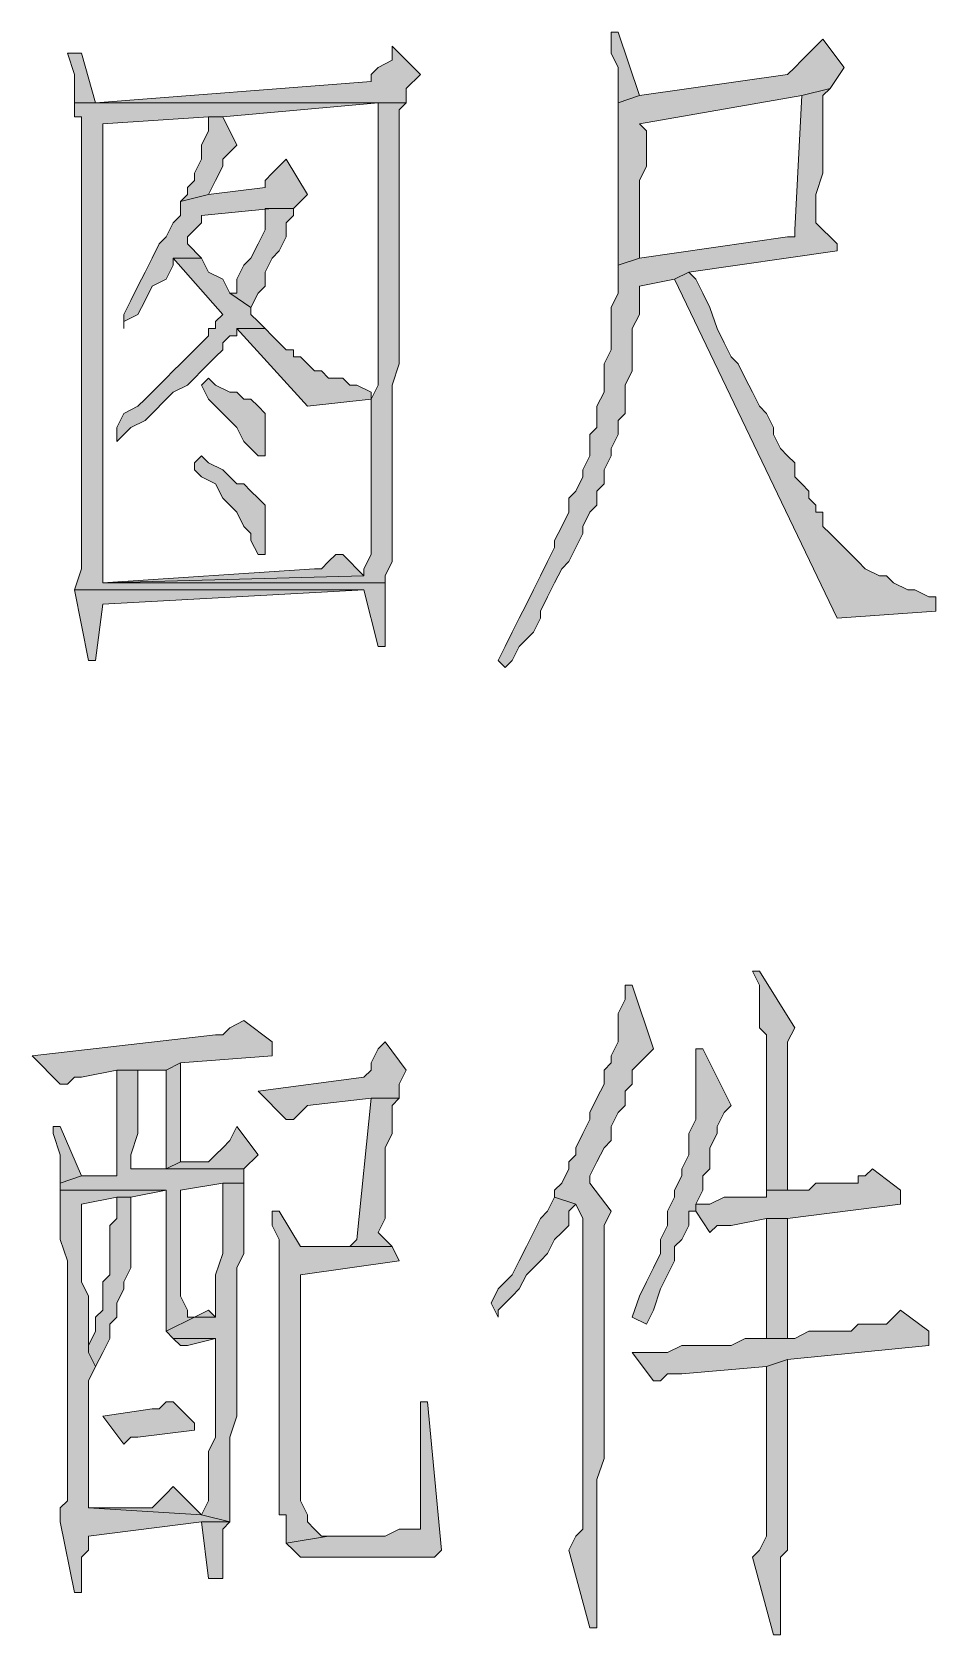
# Model space of a CAD drawing. Header units: millimetres. Extents: x 24 to 410, y 10 to 282.
# Drawn here: x 286.43 to 291.85, y 80.31 to 89.92 of the extents above; entities that cross this region are included whole.
import ezdxf

# ---------------------------------------------------------------- set-up
doc = ezdxf.new("R2010")
doc.units = ezdxf.units.MM

msp = doc.modelspace()

# ---------------------------------------------------------------- hatches: boundary and pattern name
h = msp.add_hatch(color=7)
h.dxf.hatch_style = 2
h.paths.add_polyline_path([(289.941, 89.916), (289.898667, 89.916), (289.898667, 89.873667), (289.898667, 89.789), (289.941, 89.704333), (289.941, 89.492667), (290.068, 89.535)])
h = msp.add_hatch(color=7)
h.dxf.hatch_style = 2
h.paths.add_polyline_path([(291.168667, 89.873667), (291.084, 89.789), (291.041667, 89.746667), (290.999333, 89.704333), (290.957, 89.662), (290.068, 89.535), (289.941, 89.492667), (289.941, 88.519), (290.068, 88.561333), (290.068, 89.027), (290.110333, 89.111667), (290.110333, 89.196333), (290.110333, 89.323333), (290.068, 89.365667), (291.041667, 89.535), (291.211, 89.577333), (291.295667, 89.704333)])
h = msp.add_hatch(color=7)
h.dxf.hatch_style = 2
h.paths.add_polyline_path([(286.723667, 89.789), (286.639, 89.789), (286.681333, 89.662), (286.681333, 89.492667), (288.501667, 89.492667), (288.501667, 87.799333), (288.459333, 87.714667), (288.459333, 87.291333), (288.459333, 87.249), (288.459333, 86.783333), (288.417, 86.698667), (288.417, 86.656333), (286.850667, 86.614), (288.544, 86.614), (288.544, 86.656333), (288.586333, 86.741), (288.586333, 87.799333), (288.628667, 87.926333), (288.628667, 89.450333), (288.671, 89.492667), (286.808333, 89.492667)])
h = msp.add_hatch(color=7)
h.dxf.hatch_style = 2
h.paths.add_polyline_path([(288.586333, 89.831333), (288.586333, 89.746667), (288.501667, 89.704333), (288.459333, 89.662), (288.459333, 89.619667), (286.808333, 89.492667), (288.671, 89.492667), (288.671, 89.577333), (288.755667, 89.662)])
h = msp.add_hatch(color=7)
h.dxf.hatch_style = 2
h.paths.add_polyline_path([(291.211, 89.577333), (291.041667, 89.535), (290.999333, 88.730667), (290.999333, 88.688333), (290.957, 88.688333), (290.068, 88.561333), (289.941, 88.519), (289.941, 88.349667), (289.898667, 88.265), (289.898667, 88.011), (289.856333, 87.926333), (289.856333, 87.757), (289.814, 87.672333), (289.814, 87.545333), (289.771667, 87.503), (289.771667, 87.376), (289.729333, 87.291333), (289.729333, 87.249), (289.687, 87.164333), (289.644667, 87.122), (289.644667, 87.037333), (289.602333, 86.952667), (289.56, 86.868), (289.56, 86.825667), (289.517667, 86.741), (289.475333, 86.656333), (289.433, 86.571667), (289.390667, 86.487), (289.348333, 86.402333), (289.306, 86.317667), (289.263667, 86.233), (289.221333, 86.148333), (289.263667, 86.106), (289.306, 86.148333), (289.348333, 86.233), (289.433, 86.317667), (289.475333, 86.402333), (289.475333, 86.444667), (289.517667, 86.529333), (289.56, 86.614), (289.602333, 86.698667), (289.644667, 86.741), (289.687, 86.825667), (289.729333, 86.910333), (289.729333, 86.952667), (289.771667, 87.037333), (289.814, 87.079667), (289.814, 87.164333), (289.856333, 87.206667), (289.856333, 87.291333), (289.898667, 87.376), (289.898667, 87.418333), (289.941, 87.503), (289.941, 87.587667), (289.983333, 87.63), (289.983333, 87.799333), (290.025667, 87.884), (290.025667, 88.138), (290.068, 88.222667), (290.068, 88.392), (290.279667, 88.434333), (290.364333, 88.476667), (291.253333, 88.603667), (291.253333, 88.646), (291.126333, 88.773), (291.126333, 88.942333), (291.168667, 89.069333), (291.168667, 89.535)])
h = msp.add_hatch(color=7)
h.dxf.hatch_style = 2
h.paths.add_polyline_path([(286.681333, 89.492667), (286.681333, 89.408), (286.723667, 89.408), (286.723667, 87.333667), (286.723667, 87.249), (286.723667, 86.698667), (286.681333, 86.571667), (288.417, 86.571667), (288.501667, 86.233), (288.544, 86.233), (288.544, 86.275333), (288.544, 86.614), (286.850667, 86.614), (286.850667, 89.365667), (287.485667, 89.408), (287.570333, 89.408), (288.501667, 89.492667)])
h = msp.add_hatch(color=7)
h.dxf.hatch_style = 2
h.paths.add_polyline_path([(287.570333, 89.408), (287.485667, 89.408), (287.485667, 89.365667), (287.485667, 89.323333), (287.443333, 89.238667), (287.443333, 89.154), (287.401, 89.069333), (287.401, 89.027), (287.358667, 88.984667), (287.358667, 88.942333), (287.316333, 88.9), (287.485667, 88.942333), (287.528, 89.027), (287.570333, 89.111667), (287.570333, 89.154), (287.612667, 89.196333), (287.655, 89.238667)])
h = msp.add_hatch(color=7)
h.dxf.hatch_style = 2
h.paths.add_polyline_path([(287.951333, 89.154), (287.866667, 89.069333), (287.824333, 89.027), (287.824333, 88.984667), (287.485667, 88.942333), (287.316333, 88.9), (287.316333, 88.815333), (287.274, 88.773), (287.231667, 88.688333), (287.189333, 88.646), (287.147, 88.561333), (287.104667, 88.476667), (287.062333, 88.392), (287.02, 88.307333), (286.977667, 88.222667), (286.977667, 88.138), (286.977667, 88.180333), (287.062333, 88.222667), (287.104667, 88.307333), (287.147, 88.392), (287.231667, 88.434333), (287.274, 88.519), (287.274, 88.561333), (287.443333, 88.561333), (287.358667, 88.646), (287.358667, 88.688333), (287.401, 88.730667), (287.443333, 88.773), (287.443333, 88.815333), (287.866667, 88.857667), (287.993667, 88.857667), (288.078333, 88.942333)])
h = msp.add_hatch(color=7)
h.dxf.hatch_style = 2
h.paths.add_polyline_path([(287.993667, 88.857667), (287.824333, 88.857667), (287.824333, 88.730667), (287.782, 88.646), (287.739667, 88.561333), (287.697333, 88.519), (287.655, 88.434333), (287.655, 88.349667), (287.612667, 88.349667), (287.739667, 88.265), (287.782, 88.349667), (287.824333, 88.392), (287.824333, 88.476667), (287.866667, 88.561333), (287.909, 88.603667), (287.951333, 88.688333), (287.951333, 88.773), (287.993667, 88.815333)])
h = msp.add_hatch(color=7)
h.dxf.hatch_style = 2
h.paths.add_polyline_path([(287.443333, 88.561333), (287.274, 88.561333), (287.570333, 88.222667), (287.528, 88.180333), (287.528, 88.138), (287.485667, 88.138), (287.485667, 88.095667), (287.443333, 88.053333), (287.401, 88.011), (287.358667, 87.968667), (287.316333, 87.926333), (287.274, 87.884), (287.231667, 87.841667), (287.189333, 87.799333), (287.104667, 87.714667), (287.062333, 87.672333), (286.977667, 87.63), (286.935333, 87.545333), (286.935333, 87.460667), (286.977667, 87.503), (287.02, 87.545333), (287.104667, 87.587667), (287.147, 87.63), (287.231667, 87.714667), (287.274, 87.757), (287.358667, 87.799333), (287.401, 87.841667), (287.443333, 87.884), (287.485667, 87.926333), (287.528, 87.968667), (287.570333, 88.011), (287.570333, 88.053333), (287.612667, 88.095667), (287.655, 88.095667), (287.655, 88.138), (287.824333, 88.138), (287.782, 88.180333), (287.739667, 88.222667), (287.739667, 88.265), (287.612667, 88.349667), (287.570333, 88.434333), (287.485667, 88.476667)])
h = msp.add_hatch(color=7)
h.dxf.hatch_style = 2
h.paths.add_polyline_path([(290.364333, 88.476667), (290.279667, 88.434333), (291.253333, 86.402333), (291.846, 86.444667), (291.846, 86.529333), (291.803667, 86.529333), (291.719, 86.571667), (291.676667, 86.571667), (291.592, 86.614), (291.549667, 86.656333), (291.507333, 86.656333), (291.422667, 86.698667), (291.380333, 86.741), (291.338, 86.783333), (291.295667, 86.825667), (291.253333, 86.868), (291.211, 86.910333), (291.168667, 86.952667), (291.168667, 87.037333), (291.126333, 87.037333), (291.126333, 87.079667), (291.084, 87.122), (291.084, 87.164333), (291.041667, 87.206667), (290.999333, 87.249), (290.999333, 87.333667), (290.957, 87.376), (290.914667, 87.418333), (290.872333, 87.503), (290.872333, 87.545333), (290.83, 87.63), (290.787667, 87.672333), (290.745333, 87.757), (290.703, 87.841667), (290.660667, 87.926333), (290.618333, 87.968667), (290.576, 88.053333), (290.533667, 88.138), (290.491333, 88.265), (290.449, 88.349667), (290.406667, 88.434333)])
h = msp.add_hatch(color=7)
h.dxf.hatch_style = 2
h.paths.add_polyline_path([(287.824333, 88.138), (287.655, 88.138), (288.078333, 87.672333), (288.459333, 87.714667), (288.459333, 87.757), (288.374667, 87.799333), (288.332333, 87.799333), (288.29, 87.841667), (288.205333, 87.841667), (288.163, 87.884), (288.120667, 87.884), (288.078333, 87.926333), (288.036, 87.968667), (287.993667, 87.968667), (287.993667, 88.011), (287.951333, 88.011), (287.909, 88.053333), (287.866667, 88.095667)])
h = msp.add_hatch(color=7)
h.dxf.hatch_style = 2
h.paths.add_polyline_path([(287.485667, 87.841667), (287.443333, 87.799333), (287.485667, 87.714667), (287.528, 87.672333), (287.570333, 87.63), (287.612667, 87.587667), (287.655, 87.545333), (287.697333, 87.460667), (287.739667, 87.418333), (287.782, 87.376), (287.824333, 87.376), (287.824333, 87.418333), (287.824333, 87.63), (287.782, 87.672333), (287.739667, 87.714667), (287.697333, 87.714667), (287.655, 87.757), (287.612667, 87.757), (287.528, 87.799333)])
h = msp.add_hatch(color=7)
h.dxf.hatch_style = 2
h.paths.add_polyline_path([(287.443333, 87.376), (287.401, 87.333667), (287.401, 87.291333), (287.443333, 87.249), (287.528, 87.206667), (287.570333, 87.122), (287.612667, 87.079667), (287.655, 87.037333), (287.697333, 86.952667), (287.739667, 86.910333), (287.739667, 86.868), (287.782, 86.783333), (287.824333, 86.783333), (287.824333, 86.868), (287.824333, 87.079667), (287.782, 87.122), (287.739667, 87.164333), (287.697333, 87.206667), (287.655, 87.206667), (287.612667, 87.249), (287.570333, 87.291333), (287.485667, 87.333667)])
h = msp.add_hatch(color=7)
h.dxf.hatch_style = 2
h.paths.add_polyline_path([(288.29, 86.783333), (288.247667, 86.783333), (288.205333, 86.741), (288.163, 86.698667), (288.120667, 86.698667), (286.850667, 86.614), (288.417, 86.656333)])
h = msp.add_hatch(color=7)
h.dxf.hatch_style = 2
h.paths.add_polyline_path([(286.681333, 86.571667), (286.766, 86.148333), (286.808333, 86.148333), (286.850667, 86.487), (288.417, 86.571667)])
h = msp.add_hatch(color=7)
h.dxf.hatch_style = 2
h.paths.add_polyline_path([(290.787667, 84.285667), (290.745333, 84.285667), (290.787667, 84.201), (290.787667, 83.947), (290.83, 83.904667), (290.83, 82.973333), (290.957, 82.973333), (290.957, 83.227333), (290.957, 83.354333), (290.957, 83.862333), (290.999333, 83.947)])
h = msp.add_hatch(color=7)
h.dxf.hatch_style = 2
h.paths.add_polyline_path([(290.025667, 84.201), (289.983333, 84.201), (289.983333, 84.116333), (289.941, 84.031667), (289.941, 83.862333), (289.898667, 83.777667), (289.898667, 83.735333), (289.856333, 83.693), (289.856333, 83.608333), (289.814, 83.523667), (289.771667, 83.439), (289.771667, 83.396667), (289.729333, 83.312), (289.687, 83.227333), (289.687, 83.185), (289.644667, 83.142667), (289.644667, 83.100333), (289.602333, 83.015667), (289.56, 82.973333), (289.56, 82.931), (289.687, 82.888667), (289.729333, 82.804), (289.729333, 82.761667), (289.729333, 80.941333), (289.687, 80.899), (289.644667, 80.814333), (289.771667, 80.348667), (289.814, 80.348667), (289.814, 80.391), (289.814, 81.237667), (289.856333, 81.364667), (289.856333, 82.761667), (289.898667, 82.846333), (289.771667, 83.015667), (289.771667, 83.058), (289.814, 83.142667), (289.856333, 83.227333), (289.898667, 83.269667), (289.898667, 83.354333), (289.941, 83.439), (289.983333, 83.481333), (289.983333, 83.566), (290.025667, 83.608333), (290.025667, 83.693), (290.068, 83.735333), (290.110333, 83.777667), (290.152667, 83.82)])
h = msp.add_hatch(color=7)
h.dxf.hatch_style = 2
h.paths.add_polyline_path([(287.697333, 83.989333), (287.612667, 83.947), (287.570333, 83.904667), (287.528, 83.904667), (286.427333, 83.777667), (286.596667, 83.608333), (286.639, 83.608333), (286.681333, 83.650667), (286.723667, 83.650667), (286.935333, 83.693), (287.231667, 83.693), (287.316333, 83.735333), (287.866667, 83.777667), (287.866667, 83.862333)])
h = msp.add_hatch(color=7)
h.dxf.hatch_style = 2
h.paths.add_polyline_path([(288.544, 83.862333), (288.501667, 83.82), (288.459333, 83.735333), (288.459333, 83.693), (288.417, 83.650667), (287.782, 83.566), (287.951333, 83.396667), (287.993667, 83.396667), (288.036, 83.439), (288.078333, 83.481333), (288.459333, 83.523667), (288.628667, 83.523667), (288.628667, 83.608333), (288.671, 83.693)])
h = msp.add_hatch(color=7)
h.dxf.hatch_style = 2
h.paths.add_polyline_path([(290.449, 83.82), (290.406667, 83.82), (290.406667, 83.735333), (290.406667, 83.396667), (290.364333, 83.312), (290.364333, 83.185), (290.322, 83.100333), (290.322, 83.058), (290.279667, 82.973333), (290.279667, 82.931), (290.237333, 82.846333), (290.237333, 82.761667), (290.195, 82.677), (290.195, 82.592333), (290.152667, 82.507667), (290.110333, 82.423), (290.068, 82.338333), (290.025667, 82.211333), (290.110333, 82.169), (290.152667, 82.253667), (290.195, 82.380667), (290.237333, 82.465333), (290.279667, 82.55), (290.279667, 82.634667), (290.322, 82.677), (290.364333, 82.761667), (290.364333, 82.846333), (290.406667, 82.846333), (290.406667, 82.888667), (290.449, 82.973333), (290.449, 83.058), (290.491333, 83.100333), (290.491333, 83.227333), (290.533667, 83.312), (290.533667, 83.354333), (290.576, 83.439), (290.618333, 83.481333)])
h = msp.add_hatch(color=7)
h.dxf.hatch_style = 2
h.paths.add_polyline_path([(287.316333, 83.735333), (287.231667, 83.693), (287.231667, 83.100333), (287.316333, 83.142667)])
h = msp.add_hatch(color=7)
h.dxf.hatch_style = 2
h.paths.add_polyline_path([(287.062333, 83.693), (286.935333, 83.693), (286.935333, 83.566), (286.935333, 83.058), (286.723667, 83.058), (286.596667, 83.015667), (286.596667, 82.973333), (287.231667, 82.973333), (287.231667, 82.126667), (287.401, 82.211333), (287.358667, 82.211333), (287.358667, 82.253667), (287.316333, 82.338333), (287.316333, 82.973333), (287.570333, 83.015667), (287.697333, 83.015667), (287.697333, 83.100333), (287.02, 83.100333), (287.02, 83.185), (287.062333, 83.312)])
h = msp.add_hatch(color=7)
h.dxf.hatch_style = 2
h.paths.add_polyline_path([(288.628667, 83.523667), (288.459333, 83.523667), (288.374667, 82.677), (288.332333, 82.634667), (288.036, 82.634667), (288.586333, 82.634667), (288.501667, 82.719333), (288.544, 82.804), (288.544, 83.227333), (288.586333, 83.312), (288.586333, 83.481333)])
h = msp.add_hatch(color=7)
h.dxf.hatch_style = 2
h.paths.add_polyline_path([(286.596667, 83.354333), (286.554333, 83.354333), (286.554333, 83.312), (286.596667, 83.185), (286.596667, 83.015667), (286.723667, 83.058)])
h = msp.add_hatch(color=7)
h.dxf.hatch_style = 2
h.paths.add_polyline_path([(287.655, 83.354333), (287.612667, 83.269667), (287.570333, 83.227333), (287.528, 83.185), (287.485667, 83.142667), (287.316333, 83.142667), (287.231667, 83.100333), (287.02, 83.100333), (287.697333, 83.100333), (287.782, 83.185)])
h = msp.add_hatch(color=7)
h.dxf.hatch_style = 2
h.paths.add_polyline_path([(291.465, 83.100333), (291.422667, 83.058), (291.380333, 83.058), (291.380333, 83.015667), (291.126333, 83.015667), (291.084, 82.973333), (290.83, 82.973333), (290.83, 82.931), (290.576, 82.931), (290.491333, 82.888667), (290.406667, 82.888667), (290.406667, 82.846333), (290.491333, 82.719333), (290.533667, 82.761667), (290.576, 82.761667), (290.618333, 82.761667), (290.83, 82.804), (290.957, 82.804), (291.634333, 82.888667), (291.634333, 82.973333)])
h = msp.add_hatch(color=7)
h.dxf.hatch_style = 2
h.paths.add_polyline_path([(286.596667, 82.973333), (286.596667, 82.677), (286.639, 82.55), (286.639, 81.110667), (286.596667, 81.068333), (286.596667, 80.983667), (286.681333, 80.560333), (286.723667, 80.560333), (286.723667, 80.772), (286.766, 80.814333), (286.766, 80.899), (287.443333, 80.983667), (287.612667, 80.983667), (287.443333, 81.026), (286.766, 81.068333), (286.766, 81.830333), (286.808333, 81.915), (286.766, 81.999667), (286.766, 82.338333), (286.723667, 82.423), (286.723667, 82.888667), (286.935333, 82.931), (287.02, 82.931), (287.231667, 82.973333)])
h = msp.add_hatch(color=7)
h.dxf.hatch_style = 2
h.paths.add_polyline_path([(287.697333, 83.015667), (287.570333, 83.015667), (287.570333, 82.888667), (287.570333, 82.592333), (287.528, 82.465333), (287.528, 82.211333), (287.401, 82.211333), (287.231667, 82.126667), (287.274, 82.084333), (287.528, 82.084333), (287.528, 81.957333), (287.528, 81.491667), (287.485667, 81.407), (287.485667, 81.237667), (287.485667, 81.195333), (287.485667, 81.110667), (287.443333, 81.026), (287.612667, 80.983667), (287.612667, 81.491667), (287.655, 81.618667), (287.655, 82.507667), (287.697333, 82.592333)])
h = msp.add_hatch(color=7)
h.dxf.hatch_style = 2
h.paths.add_polyline_path([(287.02, 82.931), (286.935333, 82.931), (286.935333, 82.888667), (286.935333, 82.804), (286.893, 82.761667), (286.893, 82.465333), (286.850667, 82.423), (286.850667, 82.253667), (286.808333, 82.211333), (286.808333, 82.126667), (286.766, 82.042), (286.766, 81.999667), (286.808333, 81.915), (286.850667, 81.999667), (286.893, 82.084333), (286.893, 82.169), (286.935333, 82.211333), (286.935333, 82.296), (286.977667, 82.380667), (286.977667, 82.423), (287.02, 82.507667)])
h = msp.add_hatch(color=7)
h.dxf.hatch_style = 2
h.paths.add_polyline_path([(287.909, 82.846333), (287.866667, 82.846333), (287.866667, 82.761667), (287.909, 82.677), (287.909, 81.026), (287.951333, 81.026), (287.951333, 80.856667), (288.205333, 80.899), (288.163, 80.899), (288.120667, 80.941333), (288.078333, 80.983667), (288.078333, 81.026), (288.036, 81.110667), (288.036, 82.465333), (288.628667, 82.55), (288.586333, 82.634667), (288.036, 82.634667)])
h = msp.add_hatch(color=7)
h.dxf.hatch_style = 2
h.paths.add_polyline_path([(289.56, 82.931), (289.517667, 82.846333), (289.475333, 82.804), (289.433, 82.719333), (289.390667, 82.634667), (289.348333, 82.55), (289.306, 82.465333), (289.221333, 82.380667), (289.179, 82.296), (289.221333, 82.211333), (289.221333, 82.253667), (289.306, 82.338333), (289.348333, 82.380667), (289.390667, 82.465333), (289.475333, 82.55), (289.517667, 82.592333), (289.56, 82.677), (289.602333, 82.719333), (289.644667, 82.761667), (289.644667, 82.846333), (289.687, 82.888667)])
h = msp.add_hatch(color=7)
h.dxf.hatch_style = 2
h.paths.add_polyline_path([(290.957, 82.804), (290.83, 82.804), (290.83, 82.719333), (290.83, 82.084333), (290.957, 82.084333)])
h = msp.add_hatch(color=7)
h.dxf.hatch_style = 2
h.paths.add_polyline_path([(287.485667, 82.253667), (287.401, 82.211333), (287.528, 82.211333)])
h = msp.add_hatch(color=7)
h.dxf.hatch_style = 2
h.paths.add_polyline_path([(291.634333, 82.253667), (291.592, 82.211333), (291.549667, 82.169), (291.380333, 82.169), (291.338, 82.126667), (291.084, 82.126667), (290.999333, 82.084333), (290.703, 82.084333), (290.618333, 82.042), (290.533667, 82.042), (290.449, 82.042), (290.322, 82.042), (290.237333, 81.999667), (290.025667, 81.999667), (290.152667, 81.830333), (290.195, 81.830333), (290.237333, 81.872667), (290.322, 81.872667), (290.83, 81.915), (290.957, 81.957333), (291.803667, 82.042), (291.803667, 82.126667)])
h = msp.add_hatch(color=7)
h.dxf.hatch_style = 2
h.paths.add_polyline_path([(287.274, 82.084333), (287.316333, 82.042), (287.358667, 82.042), (287.528, 82.084333)])
h = msp.add_hatch(color=7)
h.dxf.hatch_style = 2
h.paths.add_polyline_path([(290.957, 81.957333), (290.83, 81.915), (290.83, 80.899), (290.787667, 80.814333), (290.745333, 80.772), (290.872333, 80.306333), (290.914667, 80.306333), (290.914667, 80.348667), (290.914667, 80.518), (290.914667, 80.560333), (290.914667, 80.772), (290.957, 80.814333)])
h = msp.add_hatch(color=7)
h.dxf.hatch_style = 2
h.paths.add_polyline_path([(286.766, 81.830333), (286.766, 81.788)])
h = msp.add_hatch(color=7)
h.dxf.hatch_style = 2
h.paths.add_polyline_path([(287.274, 81.703333), (287.231667, 81.703333), (287.189333, 81.661), (287.147, 81.661), (286.850667, 81.618667), (286.977667, 81.449333), (287.02, 81.491667), (287.062333, 81.491667), (287.401, 81.534), (287.401, 81.576333)])
h = msp.add_hatch(color=7)
h.dxf.hatch_style = 2
h.paths.add_polyline_path([(288.798, 81.703333), (288.755667, 81.703333), (288.755667, 80.941333), (288.628667, 80.941333), (288.544, 80.899), (288.205333, 80.899), (287.951333, 80.856667), (287.993667, 80.814333), (288.036, 80.772), (288.840333, 80.772), (288.882667, 80.814333)])
h = msp.add_hatch(color=7)
h.dxf.hatch_style = 2
h.paths.add_polyline_path([(287.274, 81.195333), (287.231667, 81.153), (287.189333, 81.110667), (287.147, 81.068333), (286.766, 81.068333), (287.443333, 81.026)])
h = msp.add_hatch(color=7)
h.dxf.hatch_style = 2
h.paths.add_polyline_path([(287.612667, 80.983667), (287.443333, 80.983667), (287.485667, 80.645), (287.570333, 80.645), (287.570333, 80.687333), (287.570333, 80.941333)])

# ---------------------------------------------------------------- linework, layer by layer
at = {"color": 7, "lineweight": 0}
for points in [[(289.941, 89.916), (289.898667, 89.916), (289.898667, 89.873667), (289.898667, 89.789), (289.941, 89.704333), (289.941, 89.492667), (290.068, 89.535)], [(291.168667, 89.873667), (291.084, 89.789), (291.041667, 89.746667), (290.999333, 89.704333), (290.957, 89.662), (290.068, 89.535), (289.941, 89.492667), (289.941, 88.519), (290.068, 88.561333), (290.068, 89.027), (290.110333, 89.111667), (290.110333, 89.196333), (290.110333, 89.323333), (290.068, 89.365667), (291.041667, 89.535), (291.211, 89.577333), (291.295667, 89.704333)], [(286.723667, 89.789), (286.639, 89.789), (286.681333, 89.662), (286.681333, 89.492667), (288.501667, 89.492667), (288.501667, 87.799333), (288.459333, 87.714667), (288.459333, 87.291333), (288.459333, 87.249), (288.459333, 86.783333), (288.417, 86.698667), (288.417, 86.656333), (286.850667, 86.614), (288.544, 86.614), (288.544, 86.656333), (288.586333, 86.741), (288.586333, 87.799333), (288.628667, 87.926333), (288.628667, 89.450333), (288.671, 89.492667), (286.808333, 89.492667)], [(288.586333, 89.831333), (288.586333, 89.746667), (288.501667, 89.704333), (288.459333, 89.662), (288.459333, 89.619667), (286.808333, 89.492667), (288.671, 89.492667), (288.671, 89.577333), (288.755667, 89.662)], [(291.211, 89.577333), (291.041667, 89.535), (290.999333, 88.730667), (290.999333, 88.688333), (290.957, 88.688333), (290.068, 88.561333), (289.941, 88.519), (289.941, 88.349667), (289.898667, 88.265), (289.898667, 88.011), (289.856333, 87.926333), (289.856333, 87.757), (289.814, 87.672333), (289.814, 87.545333), (289.771667, 87.503), (289.771667, 87.376), (289.729333, 87.291333), (289.729333, 87.249), (289.687, 87.164333), (289.644667, 87.122), (289.644667, 87.037333), (289.602333, 86.952667), (289.56, 86.868), (289.56, 86.825667), (289.517667, 86.741), (289.475333, 86.656333), (289.433, 86.571667), (289.390667, 86.487), (289.348333, 86.402333), (289.306, 86.317667), (289.263667, 86.233), (289.221333, 86.148333), (289.263667, 86.106), (289.306, 86.148333), (289.348333, 86.233), (289.433, 86.317667), (289.475333, 86.402333), (289.475333, 86.444667), (289.517667, 86.529333), (289.56, 86.614), (289.602333, 86.698667), (289.644667, 86.741), (289.687, 86.825667), (289.729333, 86.910333), (289.729333, 86.952667), (289.771667, 87.037333), (289.814, 87.079667), (289.814, 87.164333), (289.856333, 87.206667), (289.856333, 87.291333), (289.898667, 87.376), (289.898667, 87.418333), (289.941, 87.503), (289.941, 87.587667), (289.983333, 87.63), (289.983333, 87.799333), (290.025667, 87.884), (290.025667, 88.138), (290.068, 88.222667), (290.068, 88.392), (290.279667, 88.434333), (290.364333, 88.476667), (291.253333, 88.603667), (291.253333, 88.646), (291.126333, 88.773), (291.126333, 88.942333), (291.168667, 89.069333), (291.168667, 89.535)], [(286.681333, 89.492667), (286.681333, 89.408), (286.723667, 89.408), (286.723667, 87.333667), (286.723667, 87.249), (286.723667, 86.698667), (286.681333, 86.571667), (288.417, 86.571667), (288.501667, 86.233), (288.544, 86.233), (288.544, 86.275333), (288.544, 86.614), (286.850667, 86.614), (286.850667, 89.365667), (287.485667, 89.408), (287.570333, 89.408), (288.501667, 89.492667)], [(287.570333, 89.408), (287.485667, 89.408), (287.485667, 89.365667), (287.485667, 89.323333), (287.443333, 89.238667), (287.443333, 89.154), (287.401, 89.069333), (287.401, 89.027), (287.358667, 88.984667), (287.358667, 88.942333), (287.316333, 88.9), (287.485667, 88.942333), (287.528, 89.027), (287.570333, 89.111667), (287.570333, 89.154), (287.612667, 89.196333), (287.655, 89.238667)], [(287.951333, 89.154), (287.866667, 89.069333), (287.824333, 89.027), (287.824333, 88.984667), (287.485667, 88.942333), (287.316333, 88.9), (287.316333, 88.815333), (287.274, 88.773), (287.231667, 88.688333), (287.189333, 88.646), (287.147, 88.561333), (287.104667, 88.476667), (287.062333, 88.392), (287.02, 88.307333), (286.977667, 88.222667), (286.977667, 88.138), (286.977667, 88.180333), (287.062333, 88.222667), (287.104667, 88.307333), (287.147, 88.392), (287.231667, 88.434333), (287.274, 88.519), (287.274, 88.561333), (287.443333, 88.561333), (287.358667, 88.646), (287.358667, 88.688333), (287.401, 88.730667), (287.443333, 88.773), (287.443333, 88.815333), (287.866667, 88.857667), (287.993667, 88.857667), (288.078333, 88.942333)], [(287.993667, 88.857667), (287.824333, 88.857667), (287.824333, 88.730667), (287.782, 88.646), (287.739667, 88.561333), (287.697333, 88.519), (287.655, 88.434333), (287.655, 88.349667), (287.612667, 88.349667), (287.739667, 88.265), (287.782, 88.349667), (287.824333, 88.392), (287.824333, 88.476667), (287.866667, 88.561333), (287.909, 88.603667), (287.951333, 88.688333), (287.951333, 88.773), (287.993667, 88.815333)], [(287.443333, 88.561333), (287.274, 88.561333), (287.570333, 88.222667), (287.528, 88.180333), (287.528, 88.138), (287.485667, 88.138), (287.485667, 88.095667), (287.443333, 88.053333), (287.401, 88.011), (287.358667, 87.968667), (287.316333, 87.926333), (287.274, 87.884), (287.231667, 87.841667), (287.189333, 87.799333), (287.104667, 87.714667), (287.062333, 87.672333), (286.977667, 87.63), (286.935333, 87.545333), (286.935333, 87.460667), (286.977667, 87.503), (287.02, 87.545333), (287.104667, 87.587667), (287.147, 87.63), (287.231667, 87.714667), (287.274, 87.757), (287.358667, 87.799333), (287.401, 87.841667), (287.443333, 87.884), (287.485667, 87.926333), (287.528, 87.968667), (287.570333, 88.011), (287.570333, 88.053333), (287.612667, 88.095667), (287.655, 88.095667), (287.655, 88.138), (287.824333, 88.138), (287.782, 88.180333), (287.739667, 88.222667), (287.739667, 88.265), (287.612667, 88.349667), (287.570333, 88.434333), (287.485667, 88.476667)], [(290.364333, 88.476667), (290.279667, 88.434333), (291.253333, 86.402333), (291.846, 86.444667), (291.846, 86.529333), (291.803667, 86.529333), (291.719, 86.571667), (291.676667, 86.571667), (291.592, 86.614), (291.549667, 86.656333), (291.507333, 86.656333), (291.422667, 86.698667), (291.380333, 86.741), (291.338, 86.783333), (291.295667, 86.825667), (291.253333, 86.868), (291.211, 86.910333), (291.168667, 86.952667), (291.168667, 87.037333), (291.126333, 87.037333), (291.126333, 87.079667), (291.084, 87.122), (291.084, 87.164333), (291.041667, 87.206667), (290.999333, 87.249), (290.999333, 87.333667), (290.957, 87.376), (290.914667, 87.418333), (290.872333, 87.503), (290.872333, 87.545333), (290.83, 87.63), (290.787667, 87.672333), (290.745333, 87.757), (290.703, 87.841667), (290.660667, 87.926333), (290.618333, 87.968667), (290.576, 88.053333), (290.533667, 88.138), (290.491333, 88.265), (290.449, 88.349667), (290.406667, 88.434333)], [(287.824333, 88.138), (287.655, 88.138), (288.078333, 87.672333), (288.459333, 87.714667), (288.459333, 87.757), (288.374667, 87.799333), (288.332333, 87.799333), (288.29, 87.841667), (288.205333, 87.841667), (288.163, 87.884), (288.120667, 87.884), (288.078333, 87.926333), (288.036, 87.968667), (287.993667, 87.968667), (287.993667, 88.011), (287.951333, 88.011), (287.909, 88.053333), (287.866667, 88.095667)], [(287.485667, 87.841667), (287.443333, 87.799333), (287.485667, 87.714667), (287.528, 87.672333), (287.570333, 87.63), (287.612667, 87.587667), (287.655, 87.545333), (287.697333, 87.460667), (287.739667, 87.418333), (287.782, 87.376), (287.824333, 87.376), (287.824333, 87.418333), (287.824333, 87.63), (287.782, 87.672333), (287.739667, 87.714667), (287.697333, 87.714667), (287.655, 87.757), (287.612667, 87.757), (287.528, 87.799333)], [(287.443333, 87.376), (287.401, 87.333667), (287.401, 87.291333), (287.443333, 87.249), (287.528, 87.206667), (287.570333, 87.122), (287.612667, 87.079667), (287.655, 87.037333), (287.697333, 86.952667), (287.739667, 86.910333), (287.739667, 86.868), (287.782, 86.783333), (287.824333, 86.783333), (287.824333, 86.868), (287.824333, 87.079667), (287.782, 87.122), (287.739667, 87.164333), (287.697333, 87.206667), (287.655, 87.206667), (287.612667, 87.249), (287.570333, 87.291333), (287.485667, 87.333667)], [(288.29, 86.783333), (288.247667, 86.783333), (288.205333, 86.741), (288.163, 86.698667), (288.120667, 86.698667), (286.850667, 86.614), (288.417, 86.656333)], [(286.681333, 86.571667), (286.766, 86.148333), (286.808333, 86.148333), (286.850667, 86.487), (288.417, 86.571667)], [(290.787667, 84.285667), (290.745333, 84.285667), (290.787667, 84.201), (290.787667, 83.947), (290.83, 83.904667), (290.83, 82.973333), (290.957, 82.973333), (290.957, 83.227333), (290.957, 83.354333), (290.957, 83.862333), (290.999333, 83.947)], [(290.025667, 84.201), (289.983333, 84.201), (289.983333, 84.116333), (289.941, 84.031667), (289.941, 83.862333), (289.898667, 83.777667), (289.898667, 83.735333), (289.856333, 83.693), (289.856333, 83.608333), (289.814, 83.523667), (289.771667, 83.439), (289.771667, 83.396667), (289.729333, 83.312), (289.687, 83.227333), (289.687, 83.185), (289.644667, 83.142667), (289.644667, 83.100333), (289.602333, 83.015667), (289.56, 82.973333), (289.56, 82.931), (289.687, 82.888667), (289.729333, 82.804), (289.729333, 82.761667), (289.729333, 80.941333), (289.687, 80.899), (289.644667, 80.814333), (289.771667, 80.348667), (289.814, 80.348667), (289.814, 80.391), (289.814, 81.237667), (289.856333, 81.364667), (289.856333, 82.761667), (289.898667, 82.846333), (289.771667, 83.015667), (289.771667, 83.058), (289.814, 83.142667), (289.856333, 83.227333), (289.898667, 83.269667), (289.898667, 83.354333), (289.941, 83.439), (289.983333, 83.481333), (289.983333, 83.566), (290.025667, 83.608333), (290.025667, 83.693), (290.068, 83.735333), (290.110333, 83.777667), (290.152667, 83.82)], [(287.697333, 83.989333), (287.612667, 83.947), (287.570333, 83.904667), (287.528, 83.904667), (286.427333, 83.777667), (286.596667, 83.608333), (286.639, 83.608333), (286.681333, 83.650667), (286.723667, 83.650667), (286.935333, 83.693), (287.231667, 83.693), (287.316333, 83.735333), (287.866667, 83.777667), (287.866667, 83.862333)], [(288.544, 83.862333), (288.501667, 83.82), (288.459333, 83.735333), (288.459333, 83.693), (288.417, 83.650667), (287.782, 83.566), (287.951333, 83.396667), (287.993667, 83.396667), (288.036, 83.439), (288.078333, 83.481333), (288.459333, 83.523667), (288.628667, 83.523667), (288.628667, 83.608333), (288.671, 83.693)], [(290.449, 83.82), (290.406667, 83.82), (290.406667, 83.735333), (290.406667, 83.396667), (290.364333, 83.312), (290.364333, 83.185), (290.322, 83.100333), (290.322, 83.058), (290.279667, 82.973333), (290.279667, 82.931), (290.237333, 82.846333), (290.237333, 82.761667), (290.195, 82.677), (290.195, 82.592333), (290.152667, 82.507667), (290.110333, 82.423), (290.068, 82.338333), (290.025667, 82.211333), (290.110333, 82.169), (290.152667, 82.253667), (290.195, 82.380667), (290.237333, 82.465333), (290.279667, 82.55), (290.279667, 82.634667), (290.322, 82.677), (290.364333, 82.761667), (290.364333, 82.846333), (290.406667, 82.846333), (290.406667, 82.888667), (290.449, 82.973333), (290.449, 83.058), (290.491333, 83.100333), (290.491333, 83.227333), (290.533667, 83.312), (290.533667, 83.354333), (290.576, 83.439), (290.618333, 83.481333)], [(287.316333, 83.735333), (287.231667, 83.693), (287.231667, 83.100333), (287.316333, 83.142667)], [(287.062333, 83.693), (286.935333, 83.693), (286.935333, 83.566), (286.935333, 83.058), (286.723667, 83.058), (286.596667, 83.015667), (286.596667, 82.973333), (287.231667, 82.973333), (287.231667, 82.126667), (287.401, 82.211333), (287.358667, 82.211333), (287.358667, 82.253667), (287.316333, 82.338333), (287.316333, 82.973333), (287.570333, 83.015667), (287.697333, 83.015667), (287.697333, 83.100333), (287.02, 83.100333), (287.02, 83.185), (287.062333, 83.312)], [(288.628667, 83.523667), (288.459333, 83.523667), (288.374667, 82.677), (288.332333, 82.634667), (288.036, 82.634667), (288.586333, 82.634667), (288.501667, 82.719333), (288.544, 82.804), (288.544, 83.227333), (288.586333, 83.312), (288.586333, 83.481333)], [(286.596667, 83.354333), (286.554333, 83.354333), (286.554333, 83.312), (286.596667, 83.185), (286.596667, 83.015667), (286.723667, 83.058)], [(287.655, 83.354333), (287.612667, 83.269667), (287.570333, 83.227333), (287.528, 83.185), (287.485667, 83.142667), (287.316333, 83.142667), (287.231667, 83.100333), (287.02, 83.100333), (287.697333, 83.100333), (287.782, 83.185)], [(291.465, 83.100333), (291.422667, 83.058), (291.380333, 83.058), (291.380333, 83.015667), (291.126333, 83.015667), (291.084, 82.973333), (290.83, 82.973333), (290.83, 82.931), (290.576, 82.931), (290.491333, 82.888667), (290.406667, 82.888667), (290.406667, 82.846333), (290.491333, 82.719333), (290.533667, 82.761667), (290.576, 82.761667), (290.618333, 82.761667), (290.83, 82.804), (290.957, 82.804), (291.634333, 82.888667), (291.634333, 82.973333)], [(286.596667, 82.973333), (286.596667, 82.677), (286.639, 82.55), (286.639, 81.110667), (286.596667, 81.068333), (286.596667, 80.983667), (286.681333, 80.560333), (286.723667, 80.560333), (286.723667, 80.772), (286.766, 80.814333), (286.766, 80.899), (287.443333, 80.983667), (287.612667, 80.983667), (287.443333, 81.026), (286.766, 81.068333), (286.766, 81.830333), (286.808333, 81.915), (286.766, 81.999667), (286.766, 82.338333), (286.723667, 82.423), (286.723667, 82.888667), (286.935333, 82.931), (287.02, 82.931), (287.231667, 82.973333)], [(287.697333, 83.015667), (287.570333, 83.015667), (287.570333, 82.888667), (287.570333, 82.592333), (287.528, 82.465333), (287.528, 82.211333), (287.401, 82.211333), (287.231667, 82.126667), (287.274, 82.084333), (287.528, 82.084333), (287.528, 81.957333), (287.528, 81.491667), (287.485667, 81.407), (287.485667, 81.237667), (287.485667, 81.195333), (287.485667, 81.110667), (287.443333, 81.026), (287.612667, 80.983667), (287.612667, 81.491667), (287.655, 81.618667), (287.655, 82.507667), (287.697333, 82.592333)], [(287.02, 82.931), (286.935333, 82.931), (286.935333, 82.888667), (286.935333, 82.804), (286.893, 82.761667), (286.893, 82.465333), (286.850667, 82.423), (286.850667, 82.253667), (286.808333, 82.211333), (286.808333, 82.126667), (286.766, 82.042), (286.766, 81.999667), (286.808333, 81.915), (286.850667, 81.999667), (286.893, 82.084333), (286.893, 82.169), (286.935333, 82.211333), (286.935333, 82.296), (286.977667, 82.380667), (286.977667, 82.423), (287.02, 82.507667)], [(287.909, 82.846333), (287.866667, 82.846333), (287.866667, 82.761667), (287.909, 82.677), (287.909, 81.026), (287.951333, 81.026), (287.951333, 80.856667), (288.205333, 80.899), (288.163, 80.899), (288.120667, 80.941333), (288.078333, 80.983667), (288.078333, 81.026), (288.036, 81.110667), (288.036, 82.465333), (288.628667, 82.55), (288.586333, 82.634667), (288.036, 82.634667)], [(289.56, 82.931), (289.517667, 82.846333), (289.475333, 82.804), (289.433, 82.719333), (289.390667, 82.634667), (289.348333, 82.55), (289.306, 82.465333), (289.221333, 82.380667), (289.179, 82.296), (289.221333, 82.211333), (289.221333, 82.253667), (289.306, 82.338333), (289.348333, 82.380667), (289.390667, 82.465333), (289.475333, 82.55), (289.517667, 82.592333), (289.56, 82.677), (289.602333, 82.719333), (289.644667, 82.761667), (289.644667, 82.846333), (289.687, 82.888667)], [(290.957, 82.804), (290.83, 82.804), (290.83, 82.719333), (290.83, 82.084333), (290.957, 82.084333)], [(287.485667, 82.253667), (287.401, 82.211333), (287.528, 82.211333)], [(291.634333, 82.253667), (291.592, 82.211333), (291.549667, 82.169), (291.380333, 82.169), (291.338, 82.126667), (291.084, 82.126667), (290.999333, 82.084333), (290.703, 82.084333), (290.618333, 82.042), (290.533667, 82.042), (290.449, 82.042), (290.322, 82.042), (290.237333, 81.999667), (290.025667, 81.999667), (290.152667, 81.830333), (290.195, 81.830333), (290.237333, 81.872667), (290.322, 81.872667), (290.83, 81.915), (290.957, 81.957333), (291.803667, 82.042), (291.803667, 82.126667)], [(287.274, 82.084333), (287.316333, 82.042), (287.358667, 82.042), (287.528, 82.084333)], [(290.957, 81.957333), (290.83, 81.915), (290.83, 80.899), (290.787667, 80.814333), (290.745333, 80.772), (290.872333, 80.306333), (290.914667, 80.306333), (290.914667, 80.348667), (290.914667, 80.518), (290.914667, 80.560333), (290.914667, 80.772), (290.957, 80.814333)], [(286.766, 81.830333), (286.766, 81.788)], [(287.274, 81.703333), (287.231667, 81.703333), (287.189333, 81.661), (287.147, 81.661), (286.850667, 81.618667), (286.977667, 81.449333), (287.02, 81.491667), (287.062333, 81.491667), (287.401, 81.534), (287.401, 81.576333)], [(288.798, 81.703333), (288.755667, 81.703333), (288.755667, 80.941333), (288.628667, 80.941333), (288.544, 80.899), (288.205333, 80.899), (287.951333, 80.856667), (287.993667, 80.814333), (288.036, 80.772), (288.840333, 80.772), (288.882667, 80.814333)], [(287.274, 81.195333), (287.231667, 81.153), (287.189333, 81.110667), (287.147, 81.068333), (286.766, 81.068333), (287.443333, 81.026)], [(287.612667, 80.983667), (287.443333, 80.983667), (287.485667, 80.645), (287.570333, 80.645), (287.570333, 80.687333), (287.570333, 80.941333)]]:
    msp.add_lwpolyline(points, close=True, dxfattribs=at)

doc.saveas('drawing.dxf')
